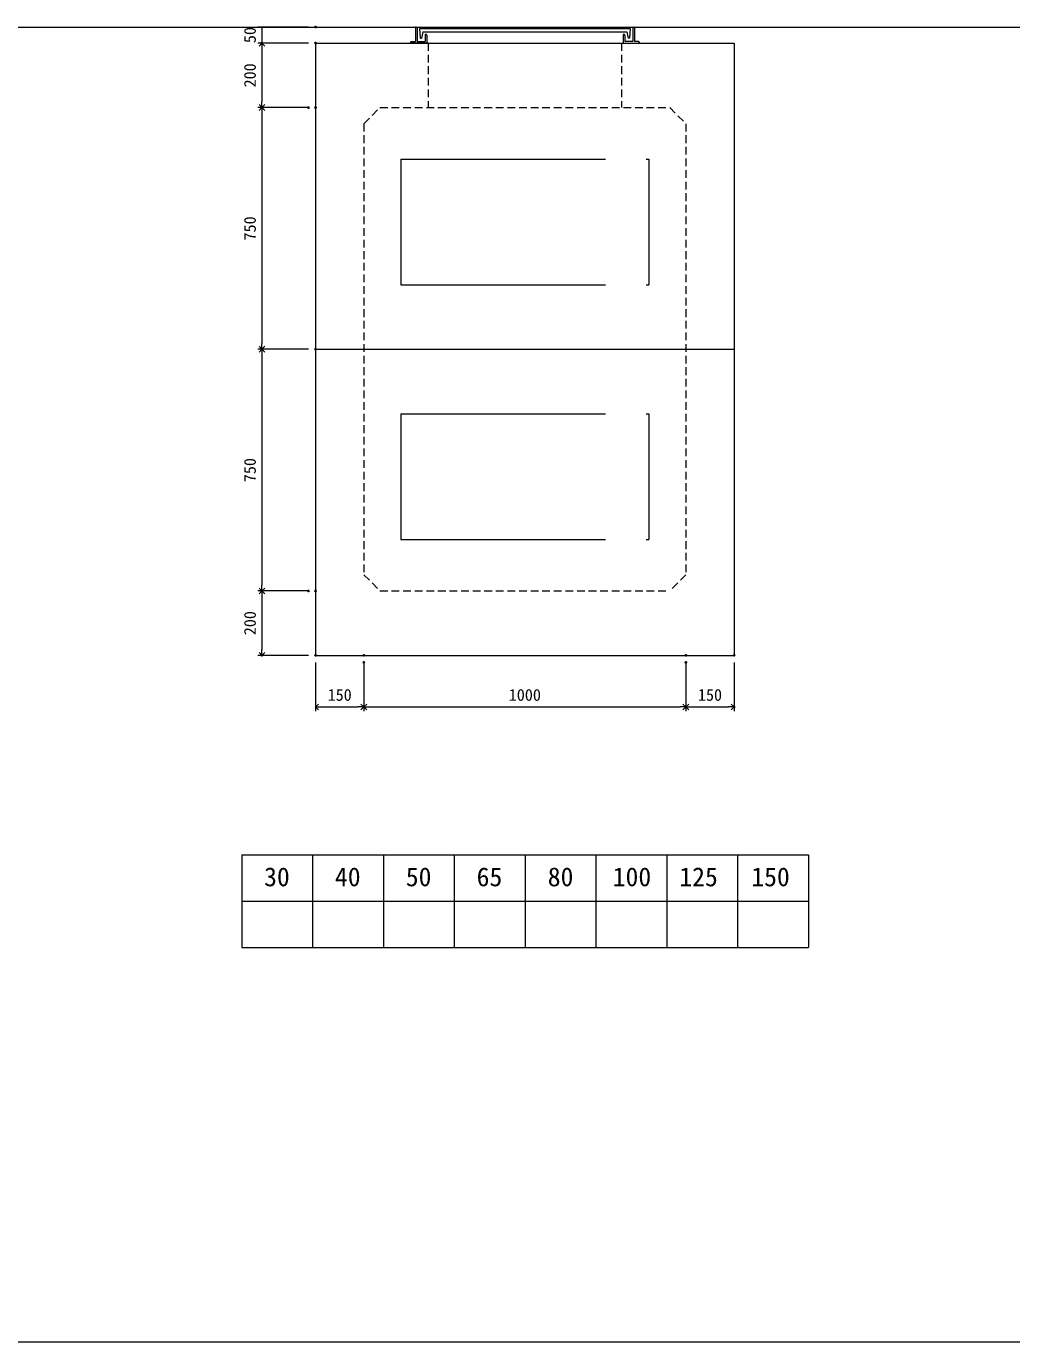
# Model space of a CAD drawing. Units: millimetres, scale not verified. Extents: x -9756 to 9755, y -4704 to 4703.
# Drawn here: x 3635 to 6695, y -3847 to 235 of the extents above; entities that cross this region are included whole.
import ezdxf
from ezdxf.enums import TextEntityAlignment as Align

# ---------------------------------------------------------------- set-up
doc = ezdxf.new("R2010")
doc.units = ezdxf.units.MM
doc.header["$LTSCALE"] = 20
doc.header["$PDMODE"] = 32
doc.header["$PDSIZE"] = 4
doc.linetypes.add('DASHED1', pattern=[1.8, 1.2, -0.6])
doc.linetypes.add('USER2', pattern=[50.8, 31.75, -6.35, 6.35, -6.35])
doc.layers.add('0-1_Defpoints', color=7, linetype='Continuous')
for name, color, linetype, lineweight in [('0-2_waku', 7, 'Continuous', 18), ('0-3_gaikei', 7, 'Continuous', 18), ('0-4_kakure', 7, 'DASHED1', 5), ('0-5_sunpou', 7, 'Continuous', 5), ('0-A_futa', 3, 'Continuous', 18), ('0-B_GL', 4, 'Continuous', 18), ('0-D_文字１', 7, 'Continuous', 18), ('1-2_uchigawa2', 6, 'USER2', 18)]:
    doc.layers.add(name, color=color, linetype=linetype, lineweight=lineweight)
doc.styles.add('ＭＳ ゴシック', font='')
doc.styles.get('ＭＳ ゴシック').set_extended_font_data('MS Gothic')

# ---------------------------------------------------------------- blocks, each defined once
blk = doc.blocks.new('_Open90')
at = {"layer": '0-5_sunpou'}
blk.add_line((0, 0), (-1, 0), dxfattribs=at)
blk.add_lwpolyline([(-0.5, 0.5), (0, 0), (-0.5, -0.5)], dxfattribs=at)
blk = doc.blocks.new('D125')
at = {"layer": '0-1_Defpoints'}
for p in [(10452.41, 3688.65), (10285.84, 2938.65), (10452.41, 2938.65)]:
    blk.add_point(p, dxfattribs=at)
at = {"layer": '0-5_sunpou'}
for p, q in [((10430.41, 3688.65), (10272.84, 3688.65)), ((10285.84, 3670.65), (10285.84, 2956.65)), ((10430.41, 2938.65), (10272.84, 2938.65))]:
    blk.add_line(p, q, dxfattribs=at)
at = {"layer": '0-5_sunpou', "xscale": 18, "yscale": 18}
for p, rotation in [((10285.84, 3688.65), 90), ((10285.84, 2938.65), 270)]:
    blk.add_blockref('_Open90', p, dxfattribs=dict(at, rotation=rotation))
at = {"layer": '0-5_sunpou', "style": 'ＭＳ ゴシック'}
blk.add_text('750', height=36.66, rotation=90, dxfattribs=at).set_placement((10277.84, 3276.15), align=Align.BOTTOM_LEFT)
blk = doc.blocks.new('D126')
at = {"layer": '0-1_Defpoints'}
for p in [(10452.41, 2938.65), (10285.84, 2188.65), (10452.41, 2188.65)]:
    blk.add_point(p, dxfattribs=at)
at = {"layer": '0-5_sunpou'}
for p, q in [((10430.41, 2938.65), (10272.84, 2938.65)), ((10285.84, 2920.65), (10285.84, 2206.65)), ((10430.41, 2188.65), (10272.84, 2188.65))]:
    blk.add_line(p, q, dxfattribs=at)
at = {"layer": '0-5_sunpou', "xscale": 18, "yscale": 18}
for p, rotation in [((10285.84, 2938.65), 90), ((10285.84, 2188.65), 270)]:
    blk.add_blockref('_Open90', p, dxfattribs=dict(at, rotation=rotation))
at = {"layer": '0-5_sunpou', "style": 'ＭＳ ゴシック'}
blk.add_text('750', height=36.66, rotation=90, dxfattribs=at).set_placement((10277.84, 2526.15), align=Align.BOTTOM_LEFT)
blk = doc.blocks.new('D127')
at = {"layer": '0-1_Defpoints'}
for p in [(10602.41, 1988.65), (11602.41, 1988.65), (11602.41, 1828.59)]:
    blk.add_point(p, dxfattribs=at)
at = {"layer": '0-5_sunpou'}
for p, q in [((10602.41, 1966.65), (10602.41, 1815.59)), ((11602.41, 1966.65), (11602.41, 1815.59)), ((10620.41, 1828.59), (11584.41, 1828.59))]:
    blk.add_line(p, q, dxfattribs=at)
at = {"layer": '0-5_sunpou', "xscale": 18, "yscale": 18, "rotation": 180}
blk.add_blockref('_Open90', (10602.41, 1828.59), dxfattribs=at)
at = {"layer": '0-5_sunpou', "xscale": 18, "yscale": 18}
blk.add_blockref('_Open90', (11602.41, 1828.59), dxfattribs=at)
at = {"layer": '0-5_sunpou', "style": 'ＭＳ ゴシック'}
blk.add_text('1000', height=36.66, dxfattribs=at).set_placement((11052.41, 1836.59), align=Align.BOTTOM_LEFT)
blk = doc.blocks.new('D131')
at = {"layer": '0-1_Defpoints'}
for p in [(10452.41, 3888.65), (10285.84, 3688.65), (10430.41, 3688.65)]:
    blk.add_point(p, dxfattribs=at)
at = {"layer": '0-5_sunpou'}
for p, q in [((10430.41, 3888.65), (10272.84, 3888.65)), ((10285.84, 3870.65), (10285.84, 3706.65)), ((10408.41, 3688.65), (10272.84, 3688.65))]:
    blk.add_line(p, q, dxfattribs=at)
at = {"layer": '0-5_sunpou', "xscale": 18, "yscale": 18}
for p, rotation in [((10285.84, 3888.65), 90), ((10285.84, 3688.65), 270)]:
    blk.add_blockref('_Open90', p, dxfattribs=dict(at, rotation=rotation))
at = {"layer": '0-5_sunpou', "style": 'ＭＳ ゴシック'}
blk.add_text('200', height=36.66, rotation=90, dxfattribs=at).set_placement((10277.84, 3751.15), align=Align.BOTTOM_LEFT)
blk = doc.blocks.new('D133')
at = {"layer": '0-1_Defpoints'}
for p in [(10430.41, 2188.65), (10285.84, 1988.65), (10452.41, 1988.65)]:
    blk.add_point(p, dxfattribs=at)
at = {"layer": '0-5_sunpou'}
for p, q in [((10408.41, 2188.65), (10272.84, 2188.65)), ((10285.84, 2170.65), (10285.84, 2006.65)), ((10430.41, 1988.65), (10272.84, 1988.65))]:
    blk.add_line(p, q, dxfattribs=at)
at = {"layer": '0-5_sunpou', "xscale": 18, "yscale": 18}
for p, rotation in [((10285.84, 2188.65), 90), ((10285.84, 1988.65), 270)]:
    blk.add_blockref('_Open90', p, dxfattribs=dict(at, rotation=rotation))
at = {"layer": '0-5_sunpou', "style": 'ＭＳ ゴシック'}
blk.add_text('200', height=36.66, rotation=90, dxfattribs=at).set_placement((10277.84, 2051.15), align=Align.BOTTOM_LEFT)
blk = doc.blocks.new('D134')
at = {"layer": '0-1_Defpoints'}
for p in [(10452.41, 1988.65), (10602.41, 1966.65), (10602.41, 1828.59)]:
    blk.add_point(p, dxfattribs=at)
at = {"layer": '0-5_sunpou'}
for p, q in [((10452.41, 1966.65), (10452.41, 1815.59)), ((10602.41, 1944.65), (10602.41, 1815.59)), ((10470.41, 1828.59), (10584.41, 1828.59))]:
    blk.add_line(p, q, dxfattribs=at)
at = {"layer": '0-5_sunpou', "xscale": 18, "yscale": 18, "rotation": 180}
blk.add_blockref('_Open90', (10452.41, 1828.59), dxfattribs=at)
at = {"layer": '0-5_sunpou', "xscale": 18, "yscale": 18}
blk.add_blockref('_Open90', (10602.41, 1828.59), dxfattribs=at)
at = {"layer": '0-5_sunpou', "style": 'ＭＳ ゴシック'}
blk.add_text('150', height=36.66, dxfattribs=at).set_placement((10489.91, 1836.59), align=Align.BOTTOM_LEFT)
blk = doc.blocks.new('D135')
at = {"layer": '0-1_Defpoints'}
for p in [(11602.41, 1966.65), (11752.41, 1988.65), (11752.41, 1828.59)]:
    blk.add_point(p, dxfattribs=at)
at = {"layer": '0-5_sunpou'}
for p, q in [((11752.41, 1966.65), (11752.41, 1815.59)), ((11602.41, 1944.65), (11602.41, 1815.59)), ((11620.41, 1828.59), (11734.41, 1828.59))]:
    blk.add_line(p, q, dxfattribs=at)
at = {"layer": '0-5_sunpou', "xscale": 18, "yscale": 18, "rotation": 180}
blk.add_blockref('_Open90', (11602.41, 1828.59), dxfattribs=at)
at = {"layer": '0-5_sunpou', "xscale": 18, "yscale": 18}
blk.add_blockref('_Open90', (11752.41, 1828.59), dxfattribs=at)
at = {"layer": '0-5_sunpou', "style": 'ＭＳ ゴシック'}
blk.add_text('150', height=36.66, dxfattribs=at).set_placement((11639.91, 1836.59), align=Align.BOTTOM_LEFT)
blk = doc.blocks.new('D133(1)')
at = {"layer": '0-1_Defpoints'}
for p in [(10453.18, 3988.65), (10286.61, 3938.65), (10453.18, 3938.65)]:
    blk.add_point(p, dxfattribs=at)
at = {"layer": '0-5_sunpou'}
for p, q in [((10431.18, 3988.65), (10273.61, 3988.65)), ((10286.61, 3988.65), (10286.61, 3938.65)), ((10431.18, 3938.65), (10273.61, 3938.65))]:
    blk.add_line(p, q, dxfattribs=at)
at = {"layer": '0-5_sunpou', "style": 'ＭＳ ゴシック'}
blk.add_text('50', height=36.66, rotation=90, dxfattribs=at).set_placement((10278.61, 3938.65), align=Align.BOTTOM_LEFT)

msp = doc.modelspace()

# ---------------------------------------------------------------- linework, layer by layer
at = {"layer": '0-2_waku'}
for p, q in [((4304.18, -2335.86), (4304.18, -2623.86)), ((4304.18, -2335.86), (4304.18, -2623.86)), ((4304.18, -2335.86), (4304.18, -2623.86)), ((4304.18, -2335.86), (4304.18, -2623.86)), ((4304.18, -2335.86), (6064.18, -2335.86)), ((4524.18, -2335.86), (4524.18, -2623.86)), ((4744.18, -2335.86), (4744.18, -2623.86)), ((4744.18, -2335.86), (4744.18, -2623.86)), ((4964.18, -2335.86), (4964.18, -2623.86)), ((5184.18, -2335.86), (5184.18, -2623.86)), ((5404.18, -2335.86), (5404.18, -2623.86)), ((5624.18, -2335.86), (5624.18, -2623.86)), ((5844.18, -2335.86), (5844.18, -2623.86)), ((6064.18, -2335.86), (6064.18, -2623.86)), ((4304.18, -2479.86), (6064.18, -2479.86)), ((4304.18, -2623.86), (6064.18, -2623.86)), ((-2484.57, -3846.86), (9755.43, -3846.86))]:
    msp.add_line(p, q, dxfattribs=at)
msp.add_lwpolyline([(-2484.57, 4703.14), (-2484.57, -3846.86), (5675.43, -3846.86)], dxfattribs=at)
at = {"layer": '0-3_gaikei'}
for p, q in [((4533.41, 183.14), (5833.41, 183.14)), ((4748.41, 183.14), (4858.41, 183.14)), ((5833.41, 183.14), (5833.41, -1716.86)), ((4533.41, -766.86), (5833.41, -766.86))]:
    msp.add_line(p, q, dxfattribs=at)
msp.add_lwpolyline([(4533.41, 183.14), (4533.41, -1716.86), (5833.41, -1716.86)], dxfattribs=at)
at = {"layer": '0-4_kakure'}
for p, q in [((4883.41, 183.14), (4883.41, -16.86)), ((5483.41, 183.14), (5483.41, -16.86)), ((4683.41, -66.86), (4733.41, -16.86)), ((4733.41, -16.86), (5633.41, -16.86)), ((5633.41, -16.86), (5683.41, -66.86)), ((4683.41, -66.86), (4683.41, -1466.86)), ((5683.41, -66.86), (5683.41, -1466.86)), ((4683.41, -1466.86), (4733.41, -1516.86)), ((5683.41, -1466.86), (5633.41, -1516.86)), ((4733.41, -1516.86), (5633.41, -1516.86))]:
    msp.add_line(p, q, dxfattribs=at)
at = {"layer": '0-A_futa'}
for p, q in [((4843.41, 231.14), (4843.41, 188.14)), ((4845.41, 233.14), (4848.41, 233.14)), ((4848.41, 233.14), (4848.41, 188.14)), ((4856.22, 228.64), (5510.55, 228.64)), ((4856.22, 228.64), (4858.71, 198.64)), ((4866.74, 217.64), (4862.42, 198.64)), ((4866.74, 217.64), (5500.08, 217.64)), ((4873.41, 208.14), (4873.41, 188.14)), ((4875.41, 210.14), (4876.41, 210.14)), ((4878.41, 208.14), (4878.41, 183.14)), ((5488.41, 208.14), (5488.41, 183.14)), ((5491.41, 210.14), (5490.41, 210.14)), ((5493.41, 208.14), (5493.41, 188.14)), ((5500.08, 217.64), (5504.4, 198.64)), ((5510.55, 228.64), (5508.3, 198.64)), ((5518.41, 233.14), (5518.41, 188.14)), ((5518.41, 233.14), (5521.41, 233.14)), ((5523.41, 231.14), (5523.41, 188.14)), ((4828.41, 186.14), (4828.41, 185.14)), ((4830.41, 188.14), (4843.41, 188.14)), ((4883.41, 183.14), (4830.41, 183.14)), ((4848.41, 188.14), (4873.41, 188.14)), ((4858.71, 198.64), (4862.42, 198.64)), ((5488.41, 183.14), (5536.41, 183.14)), ((5518.41, 188.14), (5493.41, 188.14)), ((5508.3, 198.64), (5504.4, 198.64)), ((5536.41, 188.14), (5523.41, 188.14)), ((5538.41, 186.14), (5538.41, 185.14))]:
    msp.add_line(p, q, dxfattribs=at)
for centre, start, end in [((4845.41, 231.14), 90, 180), ((4875.41, 208.14), 90, 180), ((4876.41, 208.14), 0, 90), ((5490.41, 208.14), 90, 180), ((5491.41, 208.14), 0, 90), ((5521.41, 231.14), 0, 90), ((4830.41, 186.14), 90, 180), ((4830.41, 185.14), 180, 270), ((5536.41, 186.14), 0, 90), ((5536.41, 185.14), 270, 0)]:
    msp.add_arc(centre, 2, start, end, dxfattribs=at)
at = {"layer": '0-B_GL'}
msp.add_line((-2485.34, 233.14), (9754.66, 233.14), dxfattribs=at)
at = {"layer": '1-2_uchigawa2'}
for p, q in [((4798.41, -176.86), (4798.41, -566.86)), ((4798.41, -176.86), (5568.41, -176.86)), ((5568.41, -176.86), (5568.41, -566.86)), ((4798.41, -566.86), (5568.41, -566.86)), ((4798.41, -966.86), (5568.41, -966.86)), ((5568.41, -966.86), (5568.41, -1356.86))]:
    msp.add_line(p, q, dxfattribs=at)
msp.add_lwpolyline([(4798.41, -966.86), (4798.41, -1356.86), (5568.41, -1356.86)], dxfattribs=at)

# ---------------------------------------------------------------- block references
at = {"layer": '0-5_sunpou'}
for name, p in [('D133(1)', (-5919.77, -3755.51)), ('D131', (-5919, -3705.51)), ('D125', (-5919, -3705.51)), ('D126', (-5919, -3705.51)), ('D133', (-5919, -3705.51)), ('D134', (-5919, -3705.51)), ('D127', (-5919, -3705.51)), ('D135', (-5919, -3705.51))]:
    msp.add_blockref(name, p, dxfattribs=at)

# ---------------------------------------------------------------- texts
at = {"layer": '0-D_文字１', "style": 'ＭＳ ゴシック'}
for s, p in [('30', (4373.53, -2451.08)), ('40', (4593.53, -2451.08)), ('50', (4813.53, -2451.08)), ('65', (5033.53, -2451.08)), ('80', (5254.34, -2451.08)), ('100', (5456.09, -2451.08)), ('125', (5662.87, -2451.08)), ('150', (5886.39, -2451.08))]:
    msp.add_text(s, height=58.65, dxfattribs=at).set_placement(p, align=Align.BOTTOM_LEFT)

doc.saveas('drawing.dxf')
